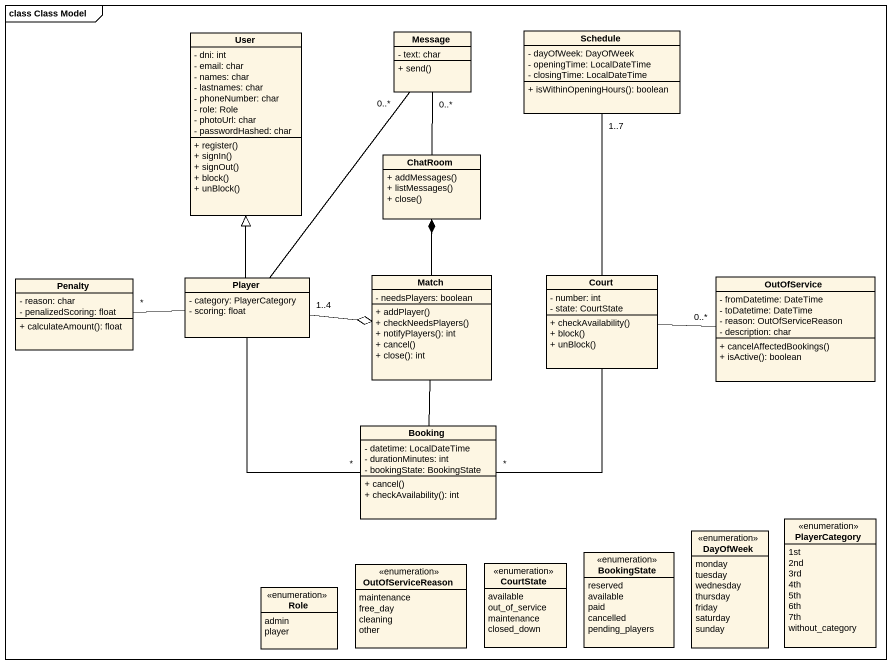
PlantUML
@startuml
mainframe class Class Model
hide circle
hide empty members
skinparam classAttributeIconSize 0
class User {
  - dni: int
  - email: char
  - names: char
  - lastnames: char
  - phoneNumber: char
  - role: Role
  - photoUrl: char
  - passwordHashed: char
  + register()
  + signIn()
  + signOut()
  + block()
  + unBlock()
}
class Message {
  - text: char
  + send()
}
class Schedule {
  - dayOfWeek: DayOfWeek
  - openingTime: LocalDateTime
  - closingTime: LocalDateTime
  + isWithinOpeningHours(): boolean
}
class ChatRoom {
  + addMessages()
  + listMessages()
  + close()
}
class Penalty {
  - reason: char
  - penalizedScoring: float
  + calculateAmount(): float
}
class Player {
  - category: PlayerCategory
  - scoring: float
}
class Match {
  - needsPlayers: boolean
  + addPlayer()
  + checkNeedsPlayers()
  + notifyPlayers(): int
  + cancel()
  + close(): int
}
class Court {
  - number: int
  - state: CourtState
  + checkAvailability()
  + block()
  + unBlock()
}
class OutOfService {
  - fromDatetime: DateTime
  - toDatetime: DateTime
  - reason: OutOfServiceReason
  - description: char
  + cancelAffectedBookings()
  + isActive(): boolean
}
class Booking {
  - datetime: LocalDateTime
  - durationMinutes: int
  - bookingState: BookingState
  + cancel()
  + checkAvailability(): int
}
enum DayOfWeek {
  monday
  tuesday
  wednesday
  thursday
  friday
  saturday
  sunday
}
enum PlayerCategory {
  1st
  2nd
  3rd
  4th
  5th
  6th
  7th
  without_category
}
enum OutOfServiceReason {
  maintenance
  free_day
  cleaning
  other
}
enum CourtState {
  available
  out_of_service
  maintenance
  closed_down
}
enum BookingState {
  reserved
  available
  paid
  cancelled
  pending_players
}
enum Role {
  admin
  player
}
Message "0..*" -- ChatRoom
Penalty "*" -right- Player
Player -up-|> User
Player -up- "0..*" Message
Player "1..4" -right-o Match
Player -- "*" Booking
Match -up-* ChatRoom
Court -up- "1..7" Schedule
Court -right- "0..*" OutOfService
Booking -up- Match
Booking "*" -up- Court
@enduml
